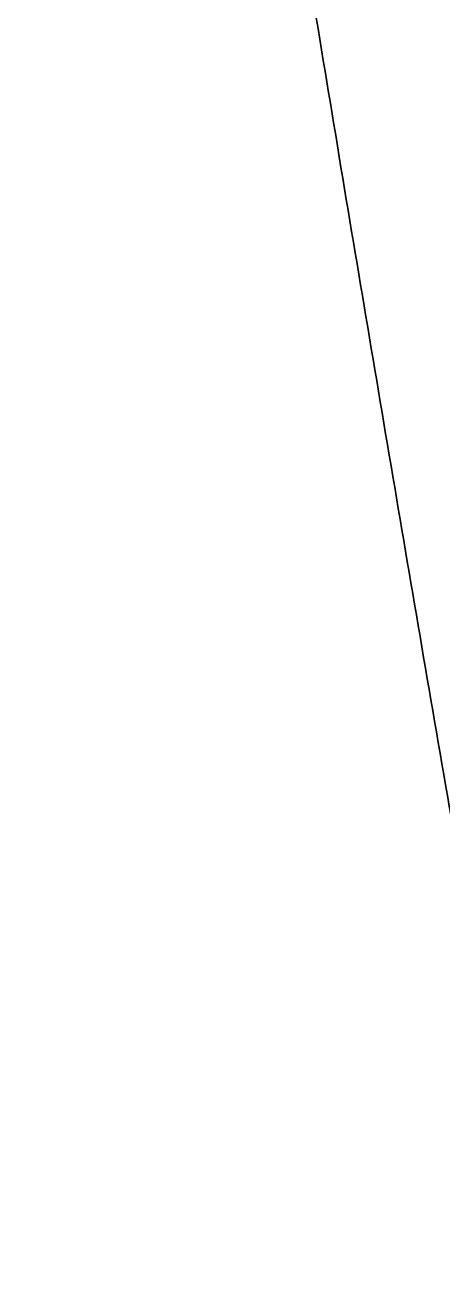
# Model space of a CAD drawing. Header units: millimetres. Extents: x 0 to 1845, y -1231 to 1016.
# Drawn here: x 63.71 to 77.32, y 882.29 to 923.25 of the extents above; entities that cross this region are included whole.
import ezdxf

# ---------------------------------------------------------------- set-up
doc = ezdxf.new("R2010")
doc.units = ezdxf.units.MM
doc.layers.add('Blocks', color=7, linetype='Continuous')
doc.layers.add('Blocks$Inner', color=7, linetype='Continuous', lineweight=25, true_color=0x007f00)
doc.layers.add('Blocks$Outline', color=7, linetype='Continuous', lineweight=35, true_color=0xff3f3f)

# ---------------------------------------------------------------- blocks, each defined once
blk = doc.blocks.new('Falcon Lounge Chair Front')
at = {"layer": 'Blocks$Inner'}
for points, weights in [([(39.775, 955.623), (68.905, 767.703), (117.937, 588.251)], [0.906429337483, 0.924049656618, 0.94754175044]), ([(99.966, 780.276), (81.776, 867.136), (68.059, 955.623)], [0.924129940782, 0.914641866752, 0.906429337483])]:
    blk.add_rational_spline(points, weights, degree=2, dxfattribs=at)
at = {"layer": 'Blocks$Outline'}
blk.add_rational_spline([(52.977, 1001.47), (50.338, 999.569), (47.7, 997.667), (28.385, 983.749), (32.868, 953.755), (63.749, 747.135), (119.66, 551.311)], [0.998681745094, 0.998681745094, 0.998681745094, 0.792652414876, 0.998681745094, 0.963729987554, 0.937195781218], degree=2, knots=[-795.571784, -795.571784, -795.571784, -795.544303, -795.544303, -743.229829, -743.229829, -312.89021, -312.89021, -312.89021], dxfattribs=at)
blk.add_rational_spline([(99.966, 780.276), (81.776, 867.136), (68.059, 955.623)], [1.01952783584, 1.00906030832, 1], degree=2, dxfattribs=at)

msp = doc.modelspace()

# ---------------------------------------------------------------- block references
at = {"layer": 'Blocks'}
msp.add_blockref('Falcon Lounge Chair Front', (0, 0), dxfattribs=at)

doc.saveas('drawing.dxf')
